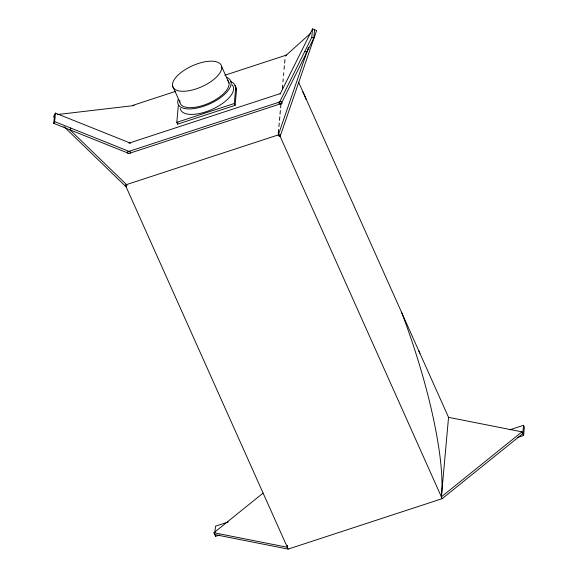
<?xml version="1.0" encoding="UTF-8"?>
<svg xmlns="http://www.w3.org/2000/svg" width="578" height="578" viewBox="0 0 578 578"><rect width="100%" height="100%" fill="white"/><g stroke="black" fill="none" stroke-linecap="round" stroke-linejoin="round"><path stroke-width="0.87" d="M128.114 153.734L127.297 151.913L281.334 101.468L282.143 103.289L128.966 153.452L53.754 123.352L54.513 114.87M53.754 123.352L54.628 121.59L55.387 113.107L130.606 143.214M234.784 85.522A30.959 13.381 -24.1 0 1 236.46 90.486L235.123 105.326L177.612 124.154L176.803 122.334L178.14 107.494A30.959 13.381 -24.1 0 1 178.559 105.478M177.612 124.154L177.771 122.413M235.123 105.326L234.307 103.505L235.643 88.665A30.959 13.381 -24.1 0 0 230.514 81.577M214.879 532.887L215.478 526.182L228.303 521.985M219.828 534.982L215.543 536.391L215.637 535.329M278.278 133.785L278.683 129.32M278.921 126.64L279.239 123.063M279.485 120.383L279.803 116.807M280.048 114.126L280.366 110.557M280.612 107.876L280.93 104.3L313.796 38.191L314.562 29.709M282.331 88.752L282.649 85.219M282.967 81.686L283.206 79.034M283.523 75.501L283.762 72.85M284.08 69.317L284.398 65.784M284.636 63.132L284.954 59.599M278.119 135.57L280.142 136.386L280.308 134.595M280.93 104.3L278.907 103.491L311.766 37.382L312.532 28.9L316.592 30.526L280.142 136.386M215.543 536.391L213.911 532.75L287.353 547.279L287.512 545.495M517.599 437.474L523.61 435.501L521.977 431.86L441.382 496.834L448.542 417.33L298.58 82.09M509.868 429.779L523.545 425.3L522.794 433.681L442.199 498.655L288.162 549.1L214.727 534.571M523.61 435.501L524.362 427.12L523.545 425.3M278.408 134.725L308.515 47.273M55.387 113.107L53.638 116.633L54.932 117.89M70.848 128.085L69.974 129.848L126.336 184.433M130.093 153.206L130.679 152.028L54.628 121.59M126.987 185.061L126.112 186.824L63.992 126.661M280.07 94.2L312.532 28.9M285.272 56.066L310.567 33.307M213.911 532.75L262.968 493.2M132.456 105.499L175.242 91.483M224.878 75.234L286.486 55.055M176.803 122.334L234.307 103.505M128.916 143.149L280.381 93.549M57.2 114.56L134.147 105.557M448.542 417.33L521.977 431.86M311.766 37.382L313.796 38.191M304.758 51.485L306.788 52.295M442.199 498.655L279.333 134.566L125.296 185.003L288.162 549.1M235.643 88.665L236.46 90.486M221.699 66.658A26.516 11.459 -24.1 0 1 186.484 91.078A26.516 11.459 -24.1 0 1 183.175 70.957A26.516 11.459 -24.1 0 1 221.699 66.658L229.025 83.044M172.54 85.811L179.866 102.19M287.519 545.683A165.72 35.142 71.9 0 1 287.353 547.279M401.515 312.199A165.72 35.142 71.9 0 1 441.382 496.834M418.819 350.882A82.929 72.691 5.1 0 1 419.852 353.317M302.778 91.924A41.464 36.342 5.1 0 1 305.943 99.243M227.696 80.364A26.516 11.459 -24.1 0 1 207.957 103.585A26.516 11.459 -24.1 0 1 179.83 100.594M232.096 84.793A28.748 12.42 -24.1 0 1 212.422 109.213A28.748 12.42 -24.1 0 1 180.242 108.462M226.489 77.329A28.748 12.42 -24.1 0 1 209.98 103.751A28.748 12.42 -24.1 0 1 178.168 99.387"/></g></svg>
